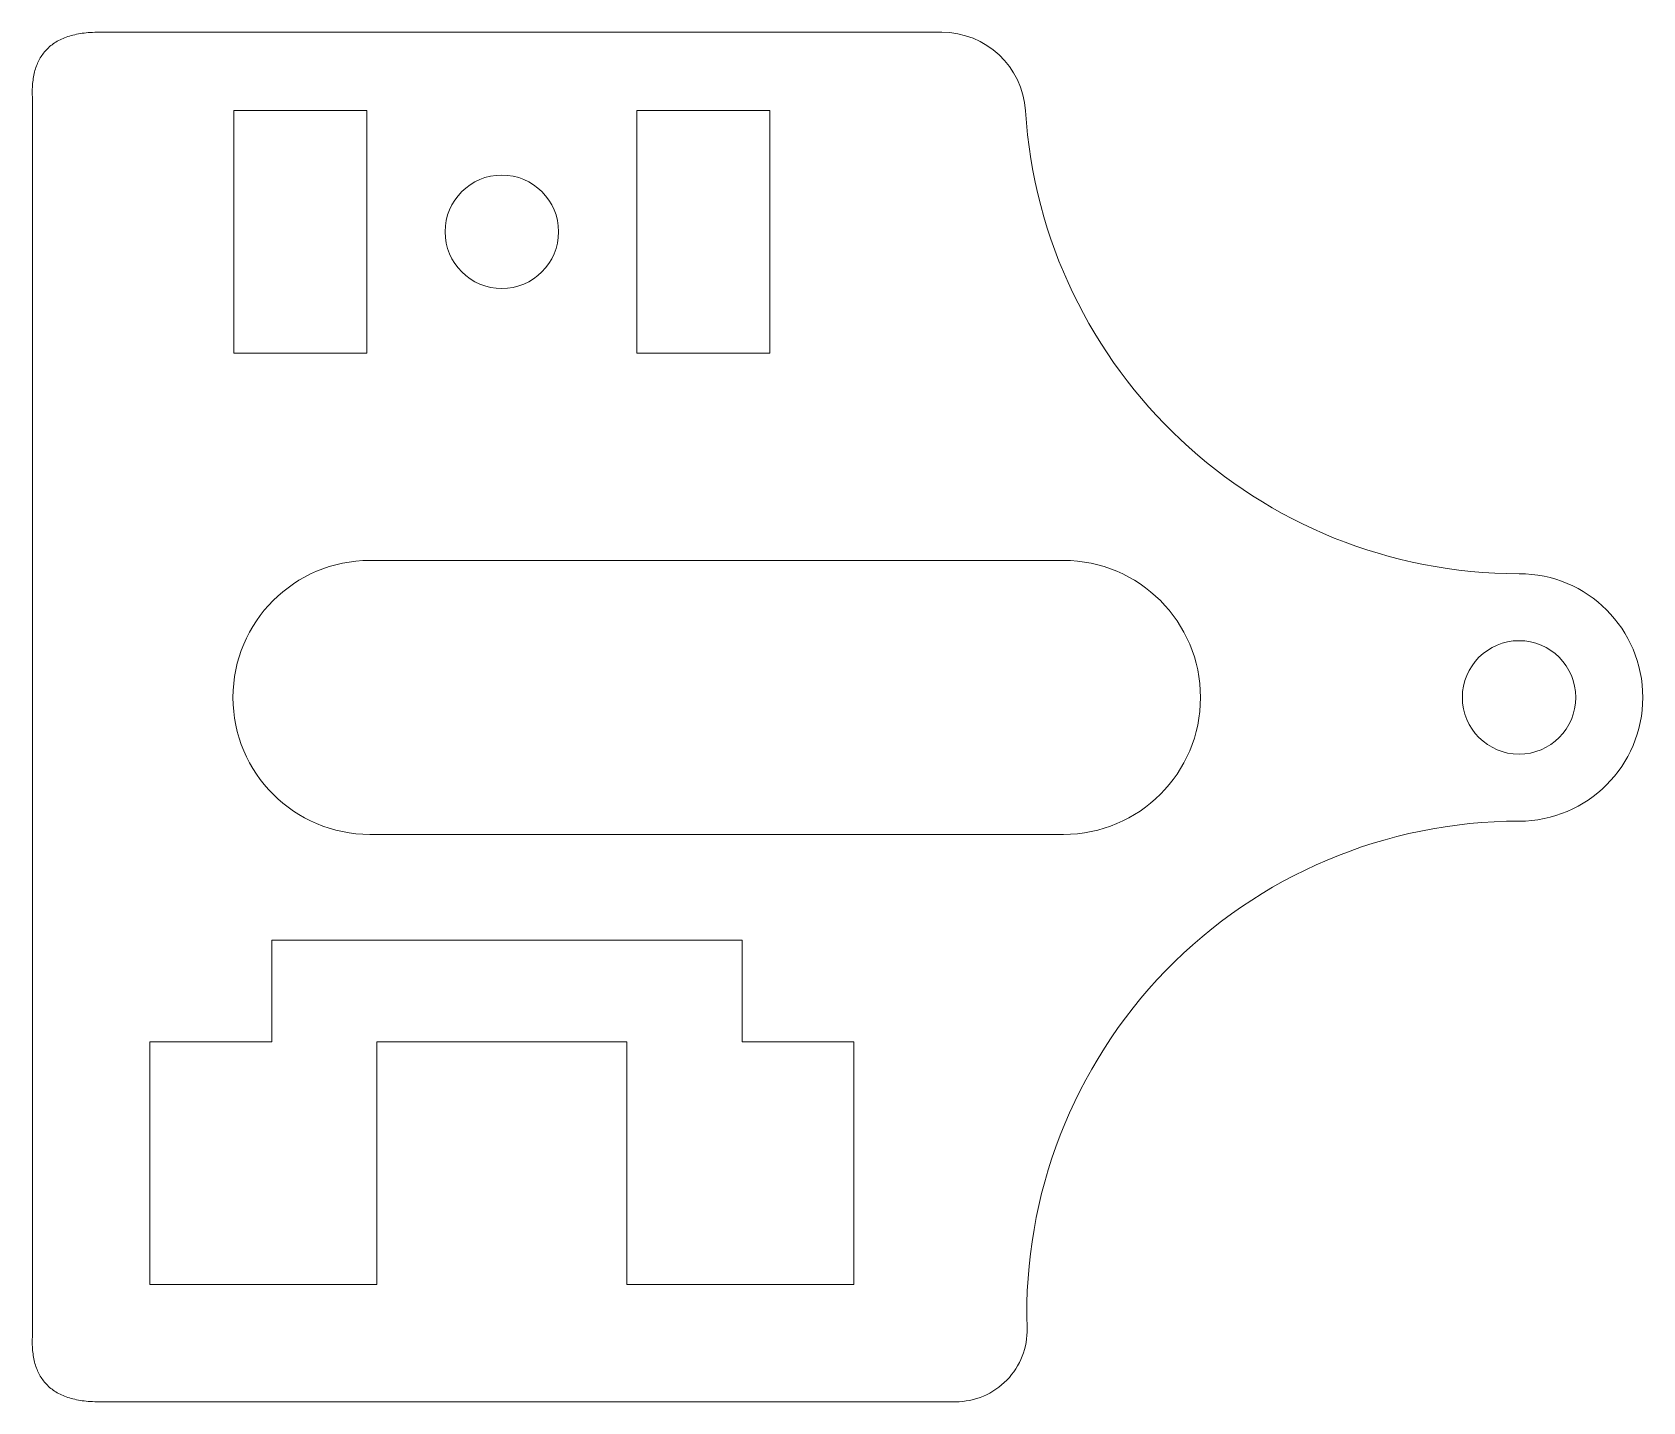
# Model space of a CAD drawing. Header units: millimetres. Extents: x 387.6 to 428.7, y -564.1 to -529.1.
import ezdxf

# ---------------------------------------------------------------- set-up
doc = ezdxf.new("R2010")
doc.units = ezdxf.units.MM

msp = doc.modelspace()

# ---------------------------------------------------------------- linework, layer by layer
at = {"color": 7, "linetype": 'Continuous', "lineweight": 15}
for p, q in [((389.266, -529.139), (410.802, -529.139)), ((387.561, -562.436), (387.561, -530.842)), ((392.709, -531.139), (396.109, -531.139)), ((392.709, -537.339), (392.709, -531.139)), ((396.109, -531.139), (396.109, -537.339)), ((403.009, -537.339), (403.009, -531.139)), ((403.009, -531.139), (406.409, -531.139)), ((406.409, -531.139), (406.409, -537.339)), ((396.109, -537.339), (392.709, -537.339)), ((406.409, -537.339), (403.009, -537.339)), ((396.188, -542.639), (413.916, -542.639)), ((413.916, -549.639), (396.188, -549.639)), ((393.683, -552.339), (405.699, -552.339)), ((393.683, -554.939), (393.683, -552.339)), ((405.699, -552.339), (405.699, -554.939)), ((390.561, -554.939), (393.683, -554.939)), ((390.561, -561.139), (390.561, -554.939)), ((396.361, -554.939), (396.361, -561.139)), ((402.757, -554.939), (396.361, -554.939)), ((402.757, -561.139), (402.757, -554.939)), ((405.699, -554.939), (408.557, -554.939)), ((408.557, -554.939), (408.557, -561.139)), ((396.361, -561.139), (390.561, -561.139)), ((408.557, -561.139), (402.757, -561.139)), ((411.156, -564.139), (389.266, -564.139))]:
    msp.add_line(p, q, dxfattribs=at)
for centre in [(399.559, -534.239), (425.559, -546.139)]:
    msp.add_circle(centre, 1.45, dxfattribs=at)
for centre, radius, start, end in [((410.802, -531.283), 2.144, 3.6803, 90), ((425.559, -530.334), 12.644, 183.6803, 270), ((396.188, -546.139), 3.5, 90, 270), ((413.916, -546.139), 3.5, 270, 90), ((425.559, -546.139), 3.162, 270, 90), ((425.559, -561.882), 12.582, 90, 181.7057), ((411.156, -562.311), 1.828, 270, 1.7057)]:
    msp.add_arc(centre, radius, start, end, dxfattribs=at)
for points in [[(387.561, -530.842), (387.467, -529.139), (389.266, -529.139)], [(389.266, -564.139), (387.467, -564.139), (387.561, -562.436)]]:
    msp.add_open_spline(points, degree=2, dxfattribs=at)

doc.saveas('drawing.dxf')
